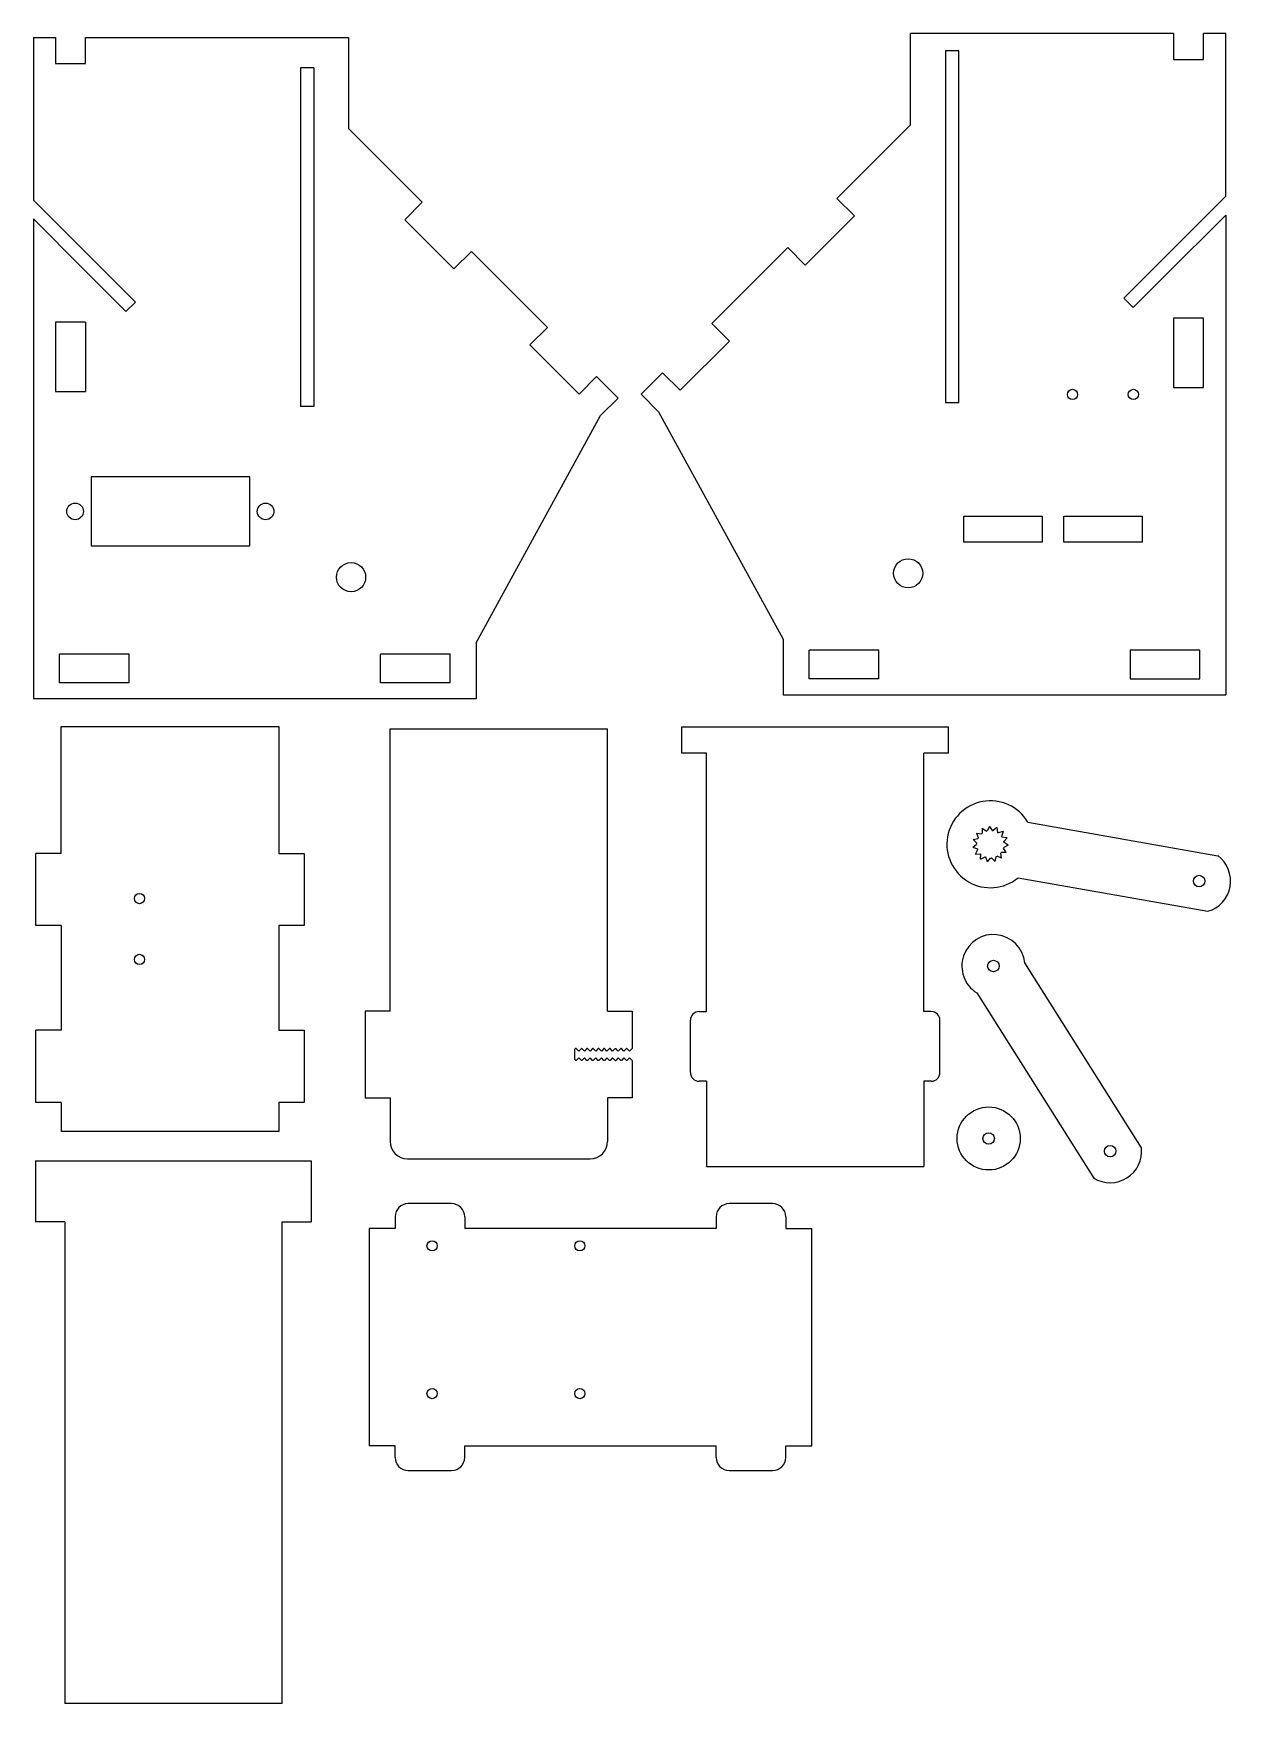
# Model space of a CAD drawing. Extents: x 574 to 711, y 267 to 460.
import ezdxf

# ---------------------------------------------------------------- set-up
doc = ezdxf.new("R2010")
doc.units = 0
for name, color, linetype in [('View', 7, 'CONTINUOUS'), ('View001', 7, 'CONTINUOUS'), ('View002', 7, 'CONTINUOUS'), ('View003', 7, 'CONTINUOUS'), ('View004', 7, 'CONTINUOUS'), ('View005', 7, 'CONTINUOUS'), ('View006', 7, 'CONTINUOUS'), ('View007', 7, 'CONTINUOUS'), ('View008', 7, 'CONTINUOUS'), ('View009', 7, 'CONTINUOUS')]:
    doc.layers.add(name, color=color, linetype=linetype)

msp = doc.modelspace()

# ---------------------------------------------------------------- linework, layer by layer
at = {"layer": 'View'}
for p, q in [((573.631, 459.117), (576.181, 459.117)), ((573.631, 459.117), (573.631, 440.379)), ((576.181, 459.117), (576.181, 456.117)), ((579.631, 459.117), (609.881, 459.117)), ((579.631, 456.117), (579.631, 459.117)), ((609.881, 459.117), (609.881, 448.617)), ((576.181, 456.117), (579.631, 456.117)), ((605.881, 455.617), (604.356, 455.617)), ((604.356, 455.617), (604.356, 416.654)), ((605.881, 455.617), (605.881, 416.654)), ((618.356, 440.142), (609.881, 448.617)), ((580.409, 433.601), (573.631, 440.379)), ((618.356, 440.142), (616.34, 438.127)), ((579.331, 432.522), (573.631, 438.222)), ((573.631, 438.222), (573.631, 383.017)), ((621.997, 432.47), (616.34, 438.127)), ((624.013, 434.485), (621.997, 432.47)), ((632.749, 425.749), (624.013, 434.485)), ((579.331, 432.522), (584.281, 427.573)), ((580.409, 433.601), (585.359, 428.651)), ((585.359, 428.651), (584.281, 427.573)), ((576.181, 426.367), (576.181, 418.367)), ((579.631, 426.367), (576.181, 426.367)), ((579.631, 426.367), (579.631, 418.367)), ((632.749, 425.749), (630.734, 423.733)), ((636.391, 418.077), (630.734, 423.733)), ((638.406, 420.092), (636.391, 418.077)), ((640.881, 417.617), (638.406, 420.092)), ((576.181, 418.367), (579.631, 418.367)), ((640.881, 417.617), (638.866, 415.602)), ((605.881, 416.654), (604.356, 416.654)), ((624.557, 389.453), (638.866, 415.602)), ((598.506, 408.546), (580.256, 408.546)), ((580.256, 408.546), (580.256, 400.621)), ((598.506, 400.621), (598.506, 408.546)), ((580.256, 400.621), (598.506, 400.621)), ((576.631, 384.867), (576.631, 388.167)), ((584.631, 388.167), (576.631, 388.167)), ((584.631, 384.867), (584.631, 388.167)), ((613.557, 384.867), (613.557, 388.167)), ((621.557, 388.167), (613.557, 388.167)), ((621.557, 384.867), (621.557, 388.167)), ((624.557, 389.453), (624.557, 383.017)), ((584.631, 384.867), (576.631, 384.867)), ((621.557, 384.867), (613.557, 384.867)), ((624.557, 383.017), (573.631, 383.017))]:
    msp.add_line(p, q, dxfattribs=at)
for centre, radius in [((578.426, 404.584), 0.958), ((600.336, 404.584), 0.958), ((610.169, 397.017), 1.675)]:
    msp.add_circle(centre, radius, dxfattribs=at)
at = {"layer": 'View001'}
for p, q in [((704.783, 459.57), (674.533, 459.57)), ((674.533, 449.07), (674.533, 459.57)), ((704.783, 459.57), (704.783, 456.57)), ((710.783, 459.57), (708.233, 459.57)), ((708.233, 456.57), (708.233, 459.57)), ((710.783, 440.832), (710.783, 459.57)), ((678.533, 457.57), (678.533, 417.107)), ((680.058, 457.57), (678.533, 457.57)), ((680.058, 417.107), (680.058, 457.57)), ((704.783, 456.57), (708.233, 456.57)), ((666.058, 440.596), (674.533, 449.07)), ((668.073, 438.58), (666.058, 440.596)), ((702.59, 432.64), (710.783, 440.832)), ((668.073, 438.58), (662.416, 432.923)), ((710.783, 438.676), (703.669, 431.562)), ((710.783, 438.676), (710.783, 383.47)), ((651.665, 426.202), (660.401, 434.939)), ((662.416, 432.923), (660.401, 434.939)), ((702.59, 432.64), (699.055, 429.104)), ((703.669, 431.562), (700.133, 428.026)), ((700.133, 428.026), (699.055, 429.104)), ((708.233, 426.82), (704.783, 426.82)), ((704.783, 426.82), (704.783, 418.82)), ((708.233, 418.82), (708.233, 426.82)), ((653.68, 424.187), (651.665, 426.202)), ((653.68, 424.187), (648.023, 418.53)), ((643.533, 418.07), (646.008, 420.545)), ((648.023, 418.53), (646.008, 420.545)), ((645.548, 416.055), (643.533, 418.07)), ((678.533, 417.107), (680.058, 417.107)), ((704.783, 418.82), (708.233, 418.82)), ((645.548, 416.055), (659.857, 389.906)), ((680.648, 401.041), (680.648, 404.041)), ((680.648, 404.041), (689.648, 404.041)), ((689.648, 404.041), (689.648, 401.041)), ((692.148, 401.041), (692.148, 404.041)), ((692.148, 404.041), (701.148, 404.041)), ((701.148, 404.041), (701.148, 401.041)), ((689.648, 401.041), (680.648, 401.041)), ((701.148, 401.041), (692.148, 401.041)), ((659.857, 389.906), (659.857, 383.47)), ((662.857, 385.32), (662.857, 388.62)), ((670.857, 388.62), (662.857, 388.62)), ((670.857, 385.32), (670.857, 388.62)), ((699.783, 388.62), (699.783, 385.32)), ((707.783, 388.62), (699.783, 388.62)), ((707.783, 385.32), (707.783, 388.62)), ((670.857, 385.32), (662.857, 385.32)), ((699.783, 385.32), (707.783, 385.32)), ((659.857, 383.47), (710.783, 383.47))]:
    msp.add_line(p, q, dxfattribs=at)
for centre, radius in [((693.149, 418.044), 0.586), ((700.147, 418.044), 0.586), ((674.244, 397.47), 1.675)]:
    msp.add_circle(centre, radius, dxfattribs=at)
at = {"layer": 'View002'}
for p, q in [((576.841, 365.253), (576.841, 379.853)), ((576.841, 379.853), (601.841, 379.853)), ((601.841, 379.853), (601.841, 365.253)), ((573.891, 356.953), (573.891, 365.253)), ((576.841, 365.253), (573.891, 365.253)), ((601.841, 365.253), (604.791, 365.253)), ((604.791, 365.253), (604.791, 356.953)), ((576.841, 356.953), (573.891, 356.953)), ((576.841, 356.953), (576.841, 344.898)), ((604.791, 356.953), (601.841, 356.953)), ((601.841, 356.953), (601.841, 344.898)), ((576.841, 344.898), (573.891, 344.898)), ((573.891, 336.598), (573.891, 344.898)), ((601.841, 344.898), (604.791, 344.898)), ((604.791, 344.898), (604.791, 336.598)), ((576.841, 336.598), (573.891, 336.598)), ((576.841, 336.598), (576.841, 333.248)), ((604.791, 336.598), (601.841, 336.598)), ((601.841, 336.598), (601.841, 333.248)), ((601.841, 333.248), (576.841, 333.248))]:
    msp.add_line(p, q, dxfattribs=at)
for centre in [(585.838, 360.05), (585.838, 353.052)]:
    msp.add_circle(centre, 0.586, dxfattribs=at)
at = {"layer": 'View003'}
for p, q in [((573.888, 329.885), (573.888, 322.885)), ((573.888, 329.885), (605.588, 329.885)), ((605.588, 329.885), (605.588, 322.885)), ((577.238, 322.885), (573.888, 322.885)), ((577.238, 322.885), (577.238, 267.45)), ((602.238, 267.45), (602.238, 322.885)), ((602.238, 322.885), (605.588, 322.885)), ((602.238, 267.45), (577.238, 267.45))]:
    msp.add_line(p, q, dxfattribs=at)
at = {"layer": 'View004'}
for p, q in [((648.202, 379.795), (678.902, 379.795)), ((648.202, 376.795), (648.202, 379.795)), ((678.902, 376.795), (678.902, 379.795)), ((651.052, 376.795), (648.202, 376.795)), ((651.052, 347.045), (651.052, 376.795)), ((676.052, 347.045), (676.052, 376.795)), ((678.902, 376.795), (676.052, 376.795)), ((649.202, 340.045), (649.202, 346.045)), ((650.202, 347.045), (651.052, 347.045)), ((676.902, 347.045), (676.052, 347.045)), ((677.902, 340.045), (677.902, 346.045)), ((651.052, 339.045), (650.202, 339.045)), ((651.052, 339.045), (651.052, 329.224)), ((676.902, 339.045), (676.052, 339.045)), ((676.052, 339.045), (676.052, 329.224)), ((651.052, 329.224), (676.052, 329.224))]:
    msp.add_line(p, q, dxfattribs=at)
for centre, start, end in [((650.202, 346.045), 90, 180), ((676.902, 346.045), 0, 90), ((650.202, 340.045), 180, -90), ((676.902, 340.045), -90, 0)]:
    msp.add_arc(centre, 1, start, end, dxfattribs=at)
at = {"layer": 'View005'}
for p, q in [((614.655, 379.581), (639.655, 379.581)), ((614.655, 347.118), (614.655, 379.581)), ((639.655, 347.118), (639.655, 379.581)), ((614.655, 347.118), (611.805, 347.118)), ((611.805, 347.118), (611.805, 337.118)), ((639.655, 347.118), (642.505, 347.118)), ((642.505, 347.118), (642.505, 342.811)), ((636.005, 342.811), (635.905, 342.711)), ((635.905, 341.526), (635.905, 342.711)), ((636.055, 342.811), (636.005, 342.811)), ((636.355, 342.511), (636.055, 342.811)), ((636.655, 342.811), (636.355, 342.511)), ((636.705, 342.811), (636.655, 342.811)), ((637.005, 342.511), (636.705, 342.811)), ((637.305, 342.811), (637.005, 342.511)), ((637.355, 342.811), (637.305, 342.811)), ((637.655, 342.511), (637.355, 342.811)), ((637.955, 342.811), (637.655, 342.511)), ((638.005, 342.811), (637.955, 342.811)), ((638.305, 342.511), (638.005, 342.811)), ((638.605, 342.811), (638.305, 342.511)), ((638.655, 342.811), (638.605, 342.811)), ((638.955, 342.511), (638.655, 342.811)), ((639.255, 342.811), (638.955, 342.511)), ((639.305, 342.811), (639.255, 342.811)), ((639.605, 342.511), (639.305, 342.811)), ((639.905, 342.811), (639.605, 342.511)), ((639.955, 342.811), (639.905, 342.811)), ((640.255, 342.511), (639.955, 342.811)), ((640.555, 342.811), (640.255, 342.511)), ((640.555, 342.811), (640.605, 342.811)), ((640.905, 342.511), (640.605, 342.811)), ((641.205, 342.811), (640.905, 342.511)), ((641.255, 342.811), (641.205, 342.811)), ((641.555, 342.511), (641.255, 342.811)), ((641.855, 342.811), (641.555, 342.511)), ((641.905, 342.811), (641.855, 342.811)), ((642.205, 342.511), (641.905, 342.811)), ((642.505, 342.811), (642.205, 342.511)), ((636.005, 341.426), (635.905, 341.526)), ((636.055, 341.426), (636.005, 341.426)), ((636.355, 341.726), (636.055, 341.426)), ((636.655, 341.426), (636.355, 341.726)), ((636.705, 341.426), (636.655, 341.426)), ((637.005, 341.726), (636.705, 341.426)), ((637.305, 341.426), (637.005, 341.726)), ((637.355, 341.426), (637.305, 341.426)), ((637.655, 341.726), (637.355, 341.426)), ((637.955, 341.426), (637.655, 341.726)), ((638.005, 341.426), (637.955, 341.426)), ((638.305, 341.726), (638.005, 341.426)), ((638.605, 341.426), (638.305, 341.726)), ((638.655, 341.426), (638.605, 341.426)), ((638.955, 341.726), (638.655, 341.426)), ((639.255, 341.426), (638.955, 341.726)), ((639.305, 341.426), (639.255, 341.426)), ((639.605, 341.726), (639.305, 341.426)), ((639.905, 341.426), (639.605, 341.726)), ((639.955, 341.426), (639.905, 341.426)), ((640.255, 341.726), (639.955, 341.426)), ((640.555, 341.426), (640.255, 341.726)), ((640.555, 341.426), (640.605, 341.426)), ((640.905, 341.726), (640.605, 341.426)), ((641.205, 341.426), (640.905, 341.726)), ((641.255, 341.426), (641.205, 341.426)), ((641.555, 341.726), (641.255, 341.426)), ((641.855, 341.426), (641.555, 341.726)), ((641.905, 341.426), (641.855, 341.426)), ((642.205, 341.726), (641.905, 341.426)), ((642.505, 341.426), (642.205, 341.726)), ((642.505, 341.426), (642.505, 337.118)), ((611.805, 337.118), (614.655, 337.118)), ((614.655, 337.118), (614.655, 332.118)), ((639.655, 337.118), (639.655, 332.118)), ((642.505, 337.118), (639.655, 337.118)), ((616.655, 330.118), (637.655, 330.118))]:
    msp.add_line(p, q, dxfattribs=at)
for centre, start, end in [((616.655, 332.118), 180, -90), ((637.655, 332.118), -90, 0)]:
    msp.add_arc(centre, 2, start, end, dxfattribs=at)
at = {"layer": 'View006'}
for p, q in [((621.737, 324.959), (616.737, 324.959)), ((658.663, 324.959), (653.663, 324.959)), ((615.237, 323.459), (615.237, 322.109)), ((623.237, 323.459), (623.237, 322.109)), ((652.163, 323.459), (652.163, 322.109)), ((660.163, 323.459), (660.163, 322.109)), ((615.237, 322.109), (612.237, 322.109)), ((612.237, 322.109), (612.237, 297.109)), ((652.163, 322.109), (623.237, 322.109)), ((660.163, 322.109), (663.163, 322.109)), ((663.163, 297.109), (663.163, 322.109)), ((615.237, 297.109), (612.237, 297.109)), ((615.237, 295.759), (615.237, 297.109)), ((623.237, 295.759), (623.237, 297.109)), ((623.237, 297.109), (652.163, 297.109)), ((652.163, 295.759), (652.163, 297.109)), ((660.163, 295.759), (660.163, 297.109)), ((660.163, 297.109), (663.163, 297.109)), ((616.737, 294.259), (621.737, 294.259)), ((653.663, 294.259), (658.663, 294.259))]:
    msp.add_line(p, q, dxfattribs=at)
for centre in [(619.487, 320.112), (636.486, 320.112), (619.487, 303.107), (636.486, 303.107)]:
    msp.add_circle(centre, 0.586, dxfattribs=at)
for centre, start, end in [((616.737, 323.459), 90, 180), ((621.737, 323.459), 0, 90), ((653.663, 323.459), 90, 180), ((658.663, 323.459), 0, 90), ((616.737, 295.759), 180, -90), ((621.737, 295.759), -90, 0), ((653.663, 295.759), 180, -90), ((658.663, 295.759), -90, 0)]:
    msp.add_arc(centre, 1.5, start, end, dxfattribs=at)
at = {"layer": 'View007'}
for p, q in [((681.714, 366.83), (682.268, 366.968)), ((682.102, 367.592), (682.316, 367.062)), ((682.102, 367.592), (682.665, 367.493)), ((682.767, 368.131), (682.747, 367.56)), ((682.767, 368.131), (683.241, 367.811)), ((683.594, 368.352), (683.343, 367.839)), ((683.594, 368.352), (683.896, 367.868)), ((684.439, 368.218), (684.001, 367.851)), ((684.439, 368.218), (684.518, 367.653)), ((685.156, 367.752), (684.607, 367.595)), ((685.156, 367.752), (684.999, 367.203)), ((685.622, 367.035), (685.057, 367.114)), ((685.622, 367.035), (685.255, 366.597)), ((688.008, 368.838), (709.852, 364.986)), ((681.669, 365.975), (682.119, 366.327)), ((681.669, 365.975), (682.206, 365.78)), ((681.714, 366.83), (682.125, 366.433)), ((681.975, 365.176), (682.244, 365.681)), ((681.975, 365.176), (682.545, 365.216)), ((682.581, 364.571), (682.62, 365.141)), ((684.996, 364.698), (684.897, 365.261)), ((685.535, 365.363), (684.964, 365.343)), ((685.535, 365.363), (685.215, 365.837)), ((685.756, 366.19), (685.243, 365.939)), ((685.756, 366.19), (685.272, 366.492)), ((682.581, 364.571), (683.085, 364.84)), ((683.379, 364.265), (683.184, 364.802)), ((683.379, 364.265), (683.731, 364.715)), ((684.234, 364.31), (683.837, 364.721)), ((684.234, 364.31), (684.372, 364.864)), ((684.996, 364.698), (684.467, 364.912)), ((686.879, 362.437), (708.723, 358.585))]:
    msp.add_line(p, q, dxfattribs=at)
msp.add_circle((707.706, 362.065), 0.66, dxfattribs=at)
for centre, radius, start, end in [((683.701, 366.297), 5, 30.5416, -50.5416), ((683.701, 366.297), 1.583, 151.081, 154.919), ((683.701, 366.297), 1.583, 127.081, 130.919), ((683.701, 366.297), 1.583, 103.081, 106.919), ((683.701, 366.297), 1.583, 79.0814, 82.9186), ((683.701, 366.297), 1.583, 55.0814, 58.9186), ((683.701, 366.297), 1.583, 31.0814, 34.9186), ((683.701, 366.297), 1.583, 175.081, 178.919), ((683.701, 366.297), 1.583, -160.919, -157.081), ((683.701, 366.297), 1.583, -136.919, -133.081), ((683.701, 366.297), 1.583, -40.9186, -37.0814), ((683.701, 366.297), 1.583, -16.9186, -13.0814), ((683.701, 366.297), 1.583, 7.08144, 10.9186), ((683.701, 366.297), 1.583, -112.919, -109.081), ((683.701, 366.297), 1.583, -88.9186, -85.0814), ((683.701, 366.297), 1.583, -64.9186, -61.0814), ((707.706, 362.065), 3.625, -73.7084, 53.7084)]:
    msp.add_arc(centre, radius, start, end, dxfattribs=at)
at = {"layer": 'View008'}
for p, q in [((701.085, 331.364), (687.655, 352.667)), ((682.156, 349.2), (695.586, 327.898))]:
    msp.add_line(p, q, dxfattribs=at)
for centre in [(684.049, 352.292), (697.479, 330.989)]:
    msp.add_circle(centre, 0.66, dxfattribs=at)
for centre, start, end in [((684.049, 352.292), 5.93727, -121.48), ((697.479, 330.989), -121.48, 5.93727)]:
    msp.add_arc(centre, 3.625, start, end, dxfattribs=at)
at = {"layer": 'View009'}
for radius in [3.625, 0.66]:
    msp.add_circle((683.507, 332.456), radius, dxfattribs=at)

doc.saveas('drawing.dxf')
